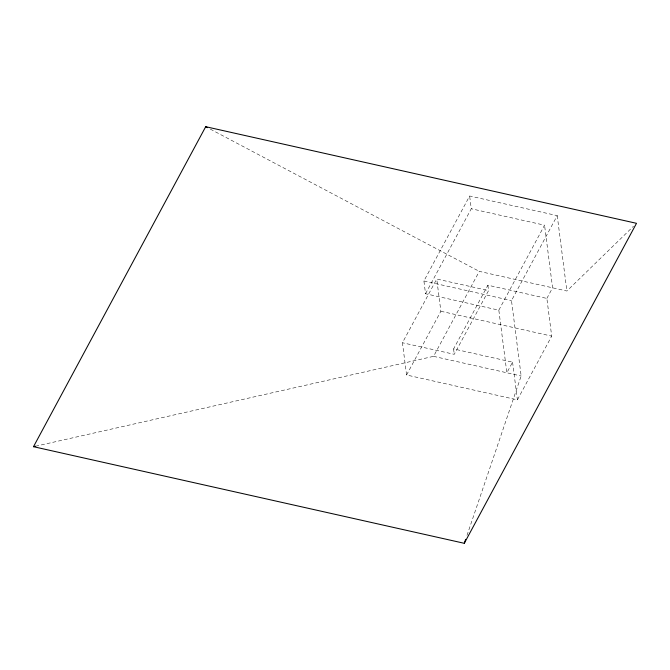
<?xml version="1.0" encoding="UTF-8"?>
<svg xmlns="http://www.w3.org/2000/svg" width="670" height="670" viewBox="0 0 670 670"><rect width="100%" height="100%" fill="white"/><g stroke="black" fill="none" stroke-linecap="round" stroke-linejoin="round"><path stroke-width="0.5" stroke-dasharray="3.35 2.51" d="M466.99 535.38L521.151 375.987L511.495 300.604L557.222 215.631L469.637 195.992L423.909 280.965L425.542 293.728L498.832 310.168L506.855 372.78L512.567 362.16L453.582 348.928L487.877 285.202L546.862 298.426L551.695 336.122L517.399 399.848L406.573 374.999L402.435 342.755L436.74 279.022L488.564 290.587L454.268 354.313L402.435 342.755M425.542 293.728L471.27 208.755L469.637 195.992M406.573 374.999L440.868 311.265L436.74 279.022M35.544 446.228L433.565 356.348L479.293 271.367L566.887 291.014L633.502 226.226M498.832 310.168L544.559 225.195L471.27 208.755M546.862 298.426L552.582 287.807L544.559 225.195M423.909 280.965L511.495 300.604M440.868 311.265L551.695 336.122M433.565 356.348L521.151 375.987M210.33 129.142L479.293 271.367M557.222 215.631L566.887 291.014M512.567 362.16L517.399 399.848M487.877 285.202L488.564 290.587M453.582 348.928L454.268 354.313"/><path stroke-width="1" d="M464.293 543.303L636.5 223.311L205.707 126.697L33.5 446.689L464.293 543.303L465.642 539.342M33.5 446.689L35.544 446.228M205.707 126.697L207.549 127.677"/></g></svg>
